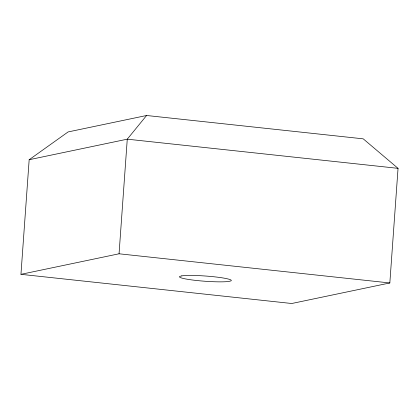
<?xml version="1.0" encoding="UTF-8"?>
<svg xmlns="http://www.w3.org/2000/svg" width="419" height="419" viewBox="0 0 419 419"><rect width="100%" height="100%" fill="white"/><g stroke="black" fill="none" stroke-linecap="round" stroke-linejoin="round"><path stroke-width="0.63" d="M20.95 274.33L29.168 159.718L68.108 131.933L146.587 115.497L363.215 138.836L398.05 168.349L389.832 282.961L291.734 303.503L20.95 274.33L119.054 253.788L389.832 282.961M119.054 253.788L127.266 139.176L146.587 115.497M29.168 159.718L127.266 139.176L398.05 168.349M181.799 275.88L179.824 276.399A25.988 2.624 4.1 0 0 197.826 280.625A25.988 2.624 4.1 0 0 228.984 281.411L230.958 280.892A25.988 2.624 4.1 0 0 212.957 276.666A25.988 2.624 4.1 0 0 181.799 275.88"/></g></svg>
